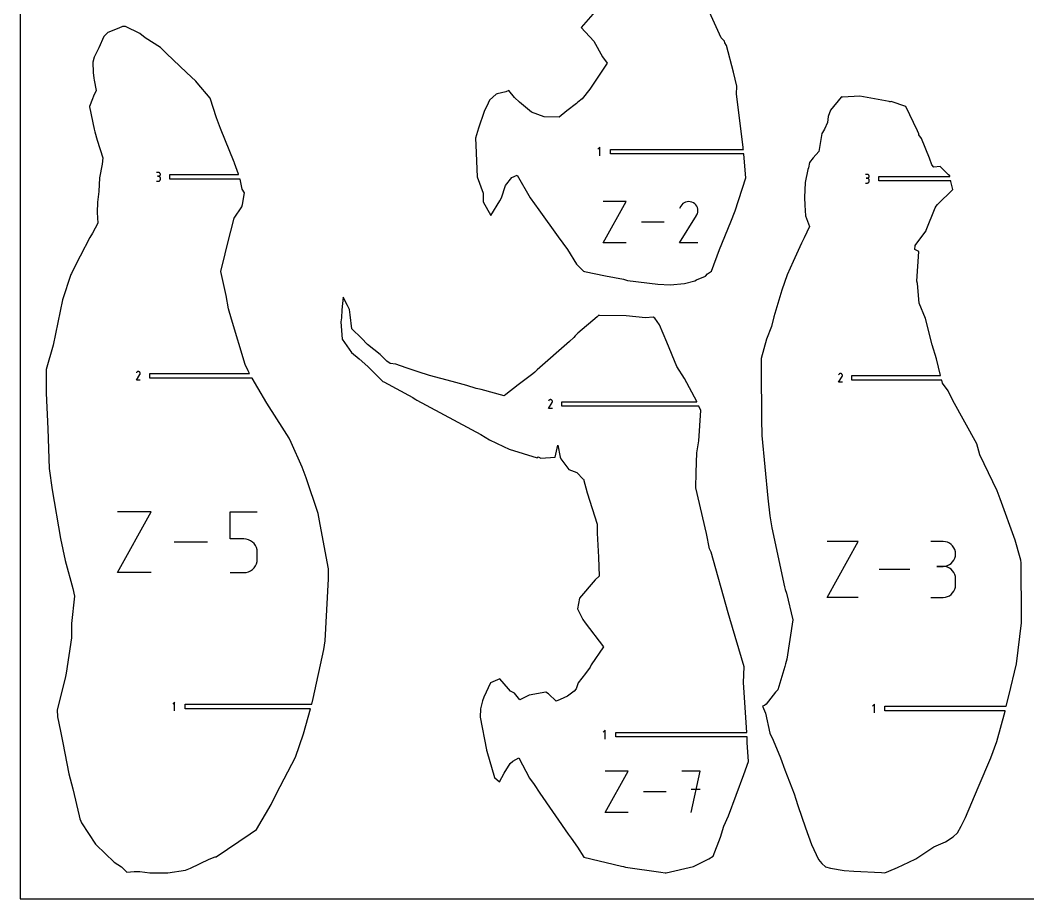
# Model space of a CAD drawing. Extents: x 0 to 560, y 0 to 480.
# Drawn here: x 0 to 258.1, y 0 to 225 of the extents above; entities that cross this region are included whole.
import ezdxf

# ---------------------------------------------------------------- set-up
doc = ezdxf.new("R2010")
doc.units = 0

msp = doc.modelspace()

# ---------------------------------------------------------------- linework, layer by layer
at = {"layer": 'annotation', "color": 1}
for p, q in [((148.472109, 192.43869), (147.974128, 191.940569)), ((148.472109, 190.19869), (148.472109, 192.43869)), ((35.429155, 185.985154), (34.931737, 185.985154)), ((35.518617, 185.977124), (35.429155, 185.985154)), ((35.602798, 185.953983), (35.518617, 185.977124)), ((35.680297, 185.917155), (35.602798, 185.953983)), ((35.749715, 185.868061), (35.680297, 185.917155)), ((35.80965, 185.808126), (35.749715, 185.868061)), ((35.858704, 185.738773), (35.80965, 185.808126)), ((34.931737, 183.747823), (35.429155, 183.747823)), ((35.429155, 184.990317), (35.180095, 184.990317)), ((35.180095, 184.990317), (35.429155, 184.990317)), ((35.429155, 184.990317), (35.518617, 184.998349)), ((35.518617, 184.982287), (35.429155, 184.990317)), ((35.429155, 184.990317), (35.429155, 184.990317)), ((35.429155, 183.747823), (35.518617, 183.755849)), ((35.429155, 183.747823), (35.429155, 183.747823)), ((35.518617, 184.998349), (35.602798, 185.021503)), ((35.602798, 184.959146), (35.518617, 184.982287)), ((35.518617, 183.755849), (35.602798, 183.778978)), ((35.602798, 185.021503), (35.680297, 185.058369)), ((35.680297, 184.922317), (35.602798, 184.959146)), ((35.602798, 183.778978), (35.680297, 183.815792)), ((35.680297, 185.058369), (35.749715, 185.107533)), ((35.749715, 184.873223), (35.680297, 184.922317)), ((35.680297, 183.815792), (35.749715, 183.864871)), ((35.749715, 185.107533), (35.80965, 185.167586)), ((35.80965, 184.813289), (35.749715, 184.873223)), ((35.749715, 183.864871), (35.80965, 183.924794)), ((35.80965, 185.167586), (35.858704, 185.237114)), ((35.858704, 184.743936), (35.80965, 184.813289)), ((35.80965, 183.924794), (35.858704, 183.994142)), ((35.895476, 185.661425), (35.858704, 185.738773)), ((35.858704, 185.237114), (35.895476, 185.314707)), ((35.895476, 184.666588), (35.858704, 184.743936)), ((35.858704, 183.994142), (35.895476, 184.071496)), ((35.918566, 185.577506), (35.895476, 185.661425)), ((35.895476, 185.314707), (35.918566, 185.398952)), ((35.918566, 184.582668), (35.895476, 184.666588)), ((35.895476, 184.071496), (35.918566, 184.155435)), ((35.926574, 185.488438), (35.918566, 185.577506)), ((35.918566, 185.398952), (35.926574, 185.488438)), ((35.926574, 184.4936), (35.918566, 184.582668)), ((35.918566, 184.155435), (35.926574, 184.24454)), ((35.926574, 185.488438), (35.926574, 185.488438)), ((35.926574, 184.24454), (35.926574, 184.4936)), ((35.926574, 184.4936), (35.926574, 184.4936)), ((216.941728, 185.485857), (216.444309, 185.485857)), ((216.444309, 183.248526), (216.941728, 183.248526)), ((216.941728, 184.491019), (216.692667, 184.491019)), ((216.692667, 184.491019), (216.941728, 184.491019)), ((217.03119, 185.477827), (216.941728, 185.485857)), ((216.941728, 184.491019), (217.03119, 184.499051)), ((217.03119, 184.482989), (216.941728, 184.491019)), ((216.941728, 184.491019), (216.941728, 184.491019)), ((216.941728, 183.248526), (217.03119, 183.256551)), ((216.941728, 183.248526), (216.941728, 183.248526)), ((217.115371, 185.454686), (217.03119, 185.477827)), ((217.03119, 184.499051), (217.115371, 184.522205)), ((217.115371, 184.459848), (217.03119, 184.482989)), ((217.03119, 183.256551), (217.115371, 183.27968)), ((217.19287, 185.417857), (217.115371, 185.454686)), ((217.115371, 184.522205), (217.19287, 184.559071)), ((217.19287, 184.423019), (217.115371, 184.459848)), ((217.115371, 183.27968), (217.19287, 183.316494)), ((217.262287, 185.368763), (217.19287, 185.417857)), ((217.19287, 184.559071), (217.262287, 184.608236)), ((217.262287, 184.373926), (217.19287, 184.423019)), ((217.19287, 183.316494), (217.262287, 183.365573)), ((217.322223, 185.308828), (217.262287, 185.368763)), ((217.262287, 184.608236), (217.322223, 184.668288)), ((217.322223, 184.313991), (217.262287, 184.373926)), ((217.262287, 183.365573), (217.322223, 183.425496)), ((217.371277, 185.239475), (217.322223, 185.308828)), ((217.322223, 184.668288), (217.371277, 184.737816)), ((217.371277, 184.244638), (217.322223, 184.313991)), ((217.322223, 183.425496), (217.371277, 183.494844)), ((217.408049, 185.162128), (217.371277, 185.239475)), ((217.371277, 184.737816), (217.408049, 184.815409)), ((217.408049, 184.16729), (217.371277, 184.244638)), ((217.371277, 183.494844), (217.408049, 183.572198)), ((217.431139, 185.078208), (217.408049, 185.162128)), ((217.408049, 184.815409), (217.431139, 184.899654)), ((217.431139, 184.083371), (217.408049, 184.16729)), ((217.408049, 183.572198), (217.431139, 183.656137)), ((217.439147, 184.98914), (217.431139, 185.078208)), ((217.431139, 184.899654), (217.439147, 184.98914)), ((217.439147, 183.994303), (217.431139, 184.083371)), ((217.431139, 183.656137), (217.439147, 183.745242)), ((217.439147, 184.98914), (217.439147, 184.98914)), ((217.439147, 183.745242), (217.439147, 183.994303)), ((217.439147, 183.994303), (217.439147, 183.994303)), ((149.331276, 167.979122), (155.190165, 178.530945)), ((155.190165, 178.530945), (149.331276, 178.530945)), ((170.058697, 178.222448), (169.725858, 177.99293)), ((170.422499, 178.390123), (170.058697, 178.222448)), ((170.808353, 178.493642), (170.422499, 178.390123)), ((171.207349, 178.530688), (170.808353, 178.493642)), ((171.610577, 178.498948), (171.207349, 178.530688)), ((172.009126, 178.396107), (171.610577, 178.498948)), ((172.394087, 178.21985), (172.009126, 178.396107)), ((172.738393, 177.97536), (172.394087, 178.21985)), ((172.394087, 178.21985), (172.394087, 178.21985)), ((169.188704, 177.357626), (168.881003, 176.76737)), ((169.43289, 177.703885), (169.188704, 177.357626)), ((169.725858, 177.99293), (169.43289, 177.703885)), ((173.02627, 177.681973), (172.738393, 177.97536)), ((173.255159, 177.348681), (173.02627, 177.681973)), ((173.4225, 176.984475), (173.255159, 177.348681)), ((173.525732, 176.598349), (173.4225, 176.984475)), ((173.425183, 175.398361), (173.529633, 175.7963)), ((173.562296, 176.199293), (173.525732, 176.598349)), ((173.529633, 175.7963), (173.562296, 176.199293)), ((164.917648, 173.255034), (159.148092, 173.255034)), ((168.874386, 167.979036), (173.204697, 174.95028)), ((173.204697, 174.95028), (173.209873, 174.956686)), ((173.204697, 174.95028), (173.204697, 174.95028)), ((173.209873, 174.956686), (173.214838, 174.963146)), ((173.214838, 174.963146), (173.219622, 174.969715)), ((173.219622, 174.969715), (173.22426, 174.976448)), ((173.22426, 174.976448), (173.228783, 174.983398)), ((173.228783, 174.983398), (173.233224, 174.990621)), ((173.233224, 174.990621), (173.237617, 174.99817)), ((173.237617, 174.99817), (173.241993, 175.006101)), ((173.241993, 175.006101), (173.246385, 175.014467)), ((173.246385, 175.014467), (173.425183, 175.398361)), ((173.246385, 175.014467), (173.246385, 175.014467)), ((155.190165, 167.979122), (149.331276, 167.979122)), ((173.560703, 167.979036), (168.874386, 167.979036)), ((29.752977, 132.775676), (30.672239, 134.25557)), ((29.819702, 134.766615), (29.754382, 134.641312)), ((29.871539, 134.840121), (29.819702, 134.766615)), ((29.933732, 134.901481), (29.871539, 134.840121)), ((30.004389, 134.950204), (29.933732, 134.901481)), ((30.081619, 134.985799), (30.004389, 134.950204)), ((30.16353, 135.007775), (30.081619, 134.985799)), ((30.248231, 135.015639), (30.16353, 135.007775)), ((30.333831, 135.008901), (30.248231, 135.015639)), ((30.418437, 134.98707), (30.333831, 135.008901)), ((30.500159, 134.949653), (30.418437, 134.98707)), ((30.57325, 134.897751), (30.500159, 134.949653)), ((30.500159, 134.949653), (30.500159, 134.949653)), ((30.634362, 134.835469), (30.57325, 134.897751)), ((30.682952, 134.764716), (30.634362, 134.835469)), ((30.672239, 134.25557), (30.673338, 134.25693)), ((30.672239, 134.25557), (30.672239, 134.25557)), ((30.673338, 134.25693), (30.674392, 134.258302)), ((30.674392, 134.258302), (30.675408, 134.259696)), ((30.675408, 134.259696), (30.676392, 134.261125)), ((30.676392, 134.261125), (30.677352, 134.262601)), ((30.677352, 134.262601), (30.678295, 134.264134)), ((30.678295, 134.264134), (30.679228, 134.265737)), ((30.679228, 134.265737), (30.680157, 134.26742)), ((30.680157, 134.26742), (30.681089, 134.269196)), ((30.681089, 134.269196), (30.719045, 134.350691)), ((30.681089, 134.269196), (30.681089, 134.269196)), ((30.718476, 134.687401), (30.682952, 134.764716)), ((30.74039, 134.605432), (30.718476, 134.687401)), ((30.719045, 134.350691), (30.741219, 134.435168)), ((30.748153, 134.520718), (30.74039, 134.605432)), ((30.741219, 134.435168), (30.748153, 134.520718)), ((209.644924, 134.267317), (209.579604, 134.142014)), ((209.696761, 134.340823), (209.644924, 134.267317)), ((209.758954, 134.402183), (209.696761, 134.340823)), ((209.829611, 134.450907), (209.758954, 134.402183)), ((209.906841, 134.486502), (209.829611, 134.450907)), ((209.988752, 134.508477), (209.906841, 134.486502)), ((210.073454, 134.516342), (209.988752, 134.508477)), ((210.159053, 134.509604), (210.073454, 134.516342)), ((210.243659, 134.487772), (210.159053, 134.509604)), ((210.325381, 134.450355), (210.243659, 134.487772)), ((210.398472, 134.398453), (210.325381, 134.450355)), ((210.325381, 134.450355), (210.325381, 134.450355)), ((210.459584, 134.336171), (210.398472, 134.398453)), ((210.508174, 134.265418), (210.459584, 134.336171)), ((210.543698, 134.188103), (210.508174, 134.265418)), ((30.747814, 132.775676), (29.752977, 132.775676)), ((209.578199, 132.276378), (210.497462, 133.756273)), ((210.573037, 132.276378), (209.578199, 132.276378)), ((210.497462, 133.756273), (210.498561, 133.757632)), ((210.497462, 133.756273), (210.497462, 133.756273)), ((210.498561, 133.757632), (210.499614, 133.759004)), ((210.499614, 133.759004), (210.50063, 133.760398)), ((210.50063, 133.760398), (210.501615, 133.761828)), ((210.501615, 133.761828), (210.502575, 133.763303)), ((210.502575, 133.763303), (210.503518, 133.764836)), ((210.503518, 133.764836), (210.50445, 133.766439)), ((210.50445, 133.766439), (210.505379, 133.768123)), ((210.505379, 133.768123), (210.506311, 133.769899)), ((210.506311, 133.769899), (210.544268, 133.851394)), ((210.506311, 133.769899), (210.506311, 133.769899)), ((210.565613, 134.106134), (210.543698, 134.188103)), ((210.544268, 133.851394), (210.566441, 133.93587)), ((210.573375, 134.02142), (210.565613, 134.106134)), ((210.566441, 133.93587), (210.573375, 134.02142)), ((135.312224, 125.580936), (136.231486, 127.06083)), ((135.378949, 127.571875), (135.313629, 127.446572)), ((135.430786, 127.645381), (135.378949, 127.571875)), ((135.492979, 127.706741), (135.430786, 127.645381)), ((135.563636, 127.755464), (135.492979, 127.706741)), ((135.640866, 127.79106), (135.563636, 127.755464)), ((135.722777, 127.813035), (135.640866, 127.79106)), ((135.807478, 127.820899), (135.722777, 127.813035)), ((135.893078, 127.814161), (135.807478, 127.820899)), ((135.977684, 127.79233), (135.893078, 127.814161)), ((136.059406, 127.754913), (135.977684, 127.79233)), ((136.132497, 127.703011), (136.059406, 127.754913)), ((136.059406, 127.754913), (136.059406, 127.754913)), ((136.193609, 127.640729), (136.132497, 127.703011)), ((136.242199, 127.569976), (136.193609, 127.640729)), ((136.231486, 127.06083), (136.232585, 127.06219)), ((136.231486, 127.06083), (136.231486, 127.06083)), ((136.232585, 127.06219), (136.233639, 127.063562)), ((136.233639, 127.063562), (136.234655, 127.064956)), ((136.234655, 127.064956), (136.235639, 127.066385)), ((136.235639, 127.066385), (136.236599, 127.067861)), ((136.236599, 127.067861), (136.237542, 127.069394)), ((136.237542, 127.069394), (136.238475, 127.070997)), ((136.238475, 127.070997), (136.239404, 127.07268)), ((136.239404, 127.07268), (136.240336, 127.074456)), ((136.240336, 127.074456), (136.278292, 127.155951)), ((136.240336, 127.074456), (136.240336, 127.074456)), ((136.277723, 127.492661), (136.242199, 127.569976)), ((136.299637, 127.410692), (136.277723, 127.492661)), ((136.278292, 127.155951), (136.300466, 127.240428)), ((136.3074, 127.325978), (136.299637, 127.410692)), ((136.300466, 127.240428), (136.3074, 127.325978)), ((136.307061, 125.580936), (135.312224, 125.580936)), ((24.893735, 83.517416), (33.558475, 99.122559)), ((33.558475, 99.122559), (24.893735, 99.122559)), ((53.794959, 92.173348), (53.794959, 99.122559)), ((53.794959, 99.122559), (60.725576, 99.122559)), ((47.944498, 91.319987), (39.411872, 91.319987)), ((57.260267, 92.173348), (53.794959, 92.173348)), ((57.882481, 92.117729), (57.260267, 92.173348)), ((58.468384, 91.95732), (57.882481, 92.117729)), ((59.008127, 91.701796), (58.468384, 91.95732)), ((59.491858, 91.360829), (59.008127, 91.701796)), ((59.909728, 90.944094), (59.491858, 91.360829)), ((60.251886, 90.461263), (59.909728, 90.944094)), ((60.50848, 89.92201), (60.251886, 90.461263)), ((206.662101, 77.184514), (214.612813, 91.503698)), ((214.612813, 91.503698), (206.662101, 91.503698)), ((236.361433, 91.487086), (233.181687, 91.487086)), ((236.933318, 91.435754), (236.361433, 91.487086)), ((237.471442, 91.287825), (236.933318, 91.435754)), ((237.966855, 91.052397), (237.471442, 91.287825)), ((238.410606, 90.738567), (237.966855, 91.052397)), ((238.793745, 90.355434), (238.410606, 90.738567)), ((239.107322, 89.912096), (238.793745, 90.355434)), ((60.66966, 89.336008), (60.50848, 89.92201)), ((60.725576, 88.712932), (60.66966, 89.336008)), ((60.725576, 86.986639), (60.725576, 88.712932)), ((60.725576, 88.712932), (60.725576, 88.712932)), ((239.342387, 89.41765), (239.107322, 89.912096)), ((239.48999, 88.881195), (239.342387, 89.41765)), ((239.342387, 87.201254), (239.48999, 87.73979)), ((239.54118, 88.311829), (239.48999, 88.881195)), ((239.48999, 87.73979), (239.54118, 88.311829)), ((239.54118, 88.311829), (239.54118, 88.311829)), ((59.909406, 84.751805), (60.251668, 85.236025)), ((60.251668, 85.236025), (60.508367, 85.77645)), ((60.508367, 85.77645), (60.669628, 86.363261)), ((60.669628, 86.363261), (60.725576, 86.986639)), ((236.361433, 85.127593), (236.933318, 85.178937)), ((236.933318, 85.178937), (237.471442, 85.326952)), ((237.471442, 85.326952), (237.966855, 85.562614)), ((237.966855, 85.562614), (238.410606, 85.8769)), ((238.410606, 85.8769), (238.793745, 86.260784)), ((238.793745, 86.260784), (239.107322, 86.705244)), ((239.107322, 86.705244), (239.342387, 87.201254)), ((33.558475, 83.517416), (24.893735, 83.517416)), ((53.794959, 83.517416), (57.260267, 83.517416)), ((57.260267, 83.517416), (57.882223, 83.573337)), ((57.260267, 83.517416), (57.260267, 83.517416)), ((57.882223, 83.573337), (58.467989, 83.734555)), ((58.467989, 83.734555), (59.007692, 83.991251)), ((59.007692, 83.991251), (59.491456, 84.333607)), ((59.491456, 84.333607), (59.909406, 84.751805)), ((227.81334, 84.344106), (219.983855, 84.344106)), ((236.361433, 85.127593), (234.769315, 85.127593)), ((234.769315, 85.127593), (236.361433, 85.127593)), ((236.933318, 85.076262), (236.361433, 85.127593)), ((236.361433, 85.127593), (236.361433, 85.127593)), ((237.471442, 84.928333), (236.933318, 85.076262)), ((237.966855, 84.692904), (237.471442, 84.928333)), ((238.410606, 84.379075), (237.966855, 84.692904)), ((238.793745, 83.995942), (238.410606, 84.379075)), ((239.107322, 83.552603), (238.793745, 83.995942)), ((239.342387, 83.058158), (239.107322, 83.552603)), ((239.48999, 82.521703), (239.342387, 83.058158)), ((239.54118, 81.952337), (239.48999, 82.521703)), ((239.48999, 79.790616), (239.54118, 80.360219)), ((239.54118, 80.360219), (239.54118, 81.952337)), ((239.54118, 81.952337), (239.54118, 81.952337)), ((237.471442, 77.384119), (237.966855, 77.619452)), ((237.966855, 77.619452), (238.410606, 77.933185)), ((238.410606, 77.933185), (238.793745, 78.316245)), ((238.793745, 78.316245), (239.107322, 78.759553)), ((239.107322, 78.759553), (239.342387, 79.254036)), ((239.342387, 79.254036), (239.48999, 79.790616)), ((214.612813, 77.184514), (206.662101, 77.184514)), ((233.181687, 77.184963), (236.361433, 77.184963)), ((236.361433, 77.184963), (236.933318, 77.236264)), ((236.361433, 77.184963), (236.361433, 77.184963)), ((236.933318, 77.236264), (237.471442, 77.384119)), ((39.567193, 50.349884), (39.069212, 49.851763)), ((39.567193, 48.109884), (39.567193, 50.349884)), ((218.787175, 49.850586), (218.289194, 49.352465)), ((218.787175, 47.610586), (218.787175, 49.850586)), ((149.837338, 43.155144), (149.339357, 42.657023)), ((149.837338, 40.915144), (149.837338, 43.155144)), ((149.795543, 22.082416), (155.688503, 32.695601)), ((155.688503, 32.695601), (149.795543, 32.695601)), ((174.170727, 32.695601), (169.451168, 32.695601)), ((171.81128, 22.082416), (174.170727, 32.695601)), ((165.472554, 27.389008), (159.669446, 27.389008)), ((174.170727, 27.969386), (171.81128, 27.969386)), ((155.688503, 22.082416), (149.795543, 22.082416))]:
    msp.add_line(p, q, dxfattribs=at)
at = {"layer": 'boundary', "color": 5}
for p, q in [((179.500781, 220.4207), (172.260394, 236.39571)), ((148.442378, 228.513588), (143.685747, 223.132281)), ((25.274127, 222.912624), (22.416276, 221.789812)), ((26.213206, 223.362005), (25.274127, 222.912624)), ((26.94475, 223.383936), (26.213206, 223.362005)), ((30.656681, 221.535199), (26.94475, 223.383936)), ((143.685747, 223.132281), (146.942186, 219.593777)), ((21.387294, 220.760613), (20.154708, 217.924238)), ((22.416276, 221.789812), (21.387294, 220.760613)), ((32.049642, 220.430807), (30.656681, 221.535199)), ((35.945001, 218.012693), (32.049642, 220.430807)), ((146.942186, 219.593777), (149.163557, 215.547489)), ((180.349943, 219.584066), (179.500781, 220.4207)), ((180.471763, 219.185949), (180.349943, 219.584066)), ((20.154708, 217.924238), (18.97641, 215.513891)), ((37.504275, 216.417548), (35.945001, 218.012693)), ((180.924859, 218.460542), (180.471763, 219.185949)), ((182.642054, 211.665464), (180.924859, 218.460542)), ((18.97641, 215.513891), (18.602116, 214.251266)), ((18.602116, 214.251266), (18.673928, 211.577338)), ((42.573285, 211.575327), (37.504275, 216.417548)), ((149.163557, 215.547489), (150.299898, 213.997238)), ((150.299898, 213.997238), (146.212798, 207.851757)), ((183.492678, 208.062888), (182.642054, 211.665464)), ((18.673928, 211.577338), (18.856001, 210.098048)), ((18.856001, 210.098048), (18.980481, 209.575574)), ((18.980481, 209.575574), (19.440668, 206.973669)), ((44.97489, 209.327804), (42.573285, 211.575327)), ((45.299404, 208.94501), (44.97489, 209.327804)), ((19.440668, 206.973669), (18.805455, 205.509868)), ((48.680177, 205.030904), (45.299404, 208.94501)), ((124.347807, 206.648705), (122.155048, 206.107107)), ((125.144963, 206.925896), (124.347807, 206.648705)), ((126.622925, 205.161952), (125.144963, 206.925896)), ((145.887342, 207.335805), (143.896419, 204.868387)), ((146.212798, 207.851757), (145.887342, 207.335805)), ((183.428111, 205.984231), (183.492678, 208.062888)), ((18.506781, 204.855052), (17.77727, 202.853705)), ((18.805455, 205.509868), (18.506781, 204.855052)), ((50.278441, 200.003092), (48.680177, 205.030904)), ((120.183472, 204.45658), (119.848105, 203.757258)), ((121.91566, 206.007313), (120.183472, 204.45658)), ((122.155048, 206.107107), (121.91566, 206.007313)), ((127.910544, 203.958909), (126.622925, 205.161952)), ((130.969529, 201.406154), (127.910544, 203.958909)), ((142.82452, 203.94735), (142.485301, 203.655067)), ((143.896419, 204.868387), (142.82452, 203.94735)), ((185.165546, 192.475671), (183.428111, 205.984231)), ((210.265864, 205.22604), (207.497089, 201.936767)), ((210.37686, 205.337032), (210.265864, 205.22604)), ((210.553615, 205.279944), (210.37686, 205.337032)), ((215.009238, 205.525179), (210.553615, 205.279944)), ((222.556788, 204.160595), (215.009238, 205.525179)), ((222.705599, 204.06148), (222.556788, 204.160595)), ((222.759726, 204.067272), (222.705599, 204.06148)), ((223.036144, 204.176251), (222.759726, 204.067272)), ((226.779224, 202.885805), (223.036144, 204.176251)), ((17.77727, 202.853705), (17.76565, 202.788609)), ((17.76565, 202.788609), (18.911137, 197.040157)), ((118.807191, 201.612041), (117.355772, 197.281123)), ((119.848105, 203.757258), (118.807191, 201.612041)), ((134.201318, 200.224463), (130.969529, 201.406154)), ((140.002405, 201.765968), (138.020122, 200.168765)), ((142.485301, 203.655067), (140.002405, 201.765968)), ((207.497089, 201.936767), (206.883977, 200.323155)), ((229.795279, 196.647348), (226.779224, 202.885805)), ((51.336581, 197.192472), (50.278441, 200.003092)), ((138.020122, 200.168765), (134.201318, 200.224463)), ((206.763833, 198.775455), (205.957546, 197.027318)), ((206.883977, 200.323155), (206.763833, 198.775455)), ((18.911137, 197.040157), (19.12451, 196.38357)), ((19.12451, 196.38357), (19.745461, 194.284107)), ((54.84422, 188.608981), (51.336581, 197.192472)), ((117.101251, 196.49824), (116.57891, 194.798902)), ((117.355772, 197.281123), (117.101251, 196.49824)), ((205.438157, 196.22104), (205.291348, 195.966492)), ((205.957546, 197.027318), (205.438157, 196.22104)), ((230.129149, 195.850613), (229.795279, 196.647348)), ((19.745461, 194.284107), (21.154206, 189.720161)), ((116.57891, 194.798902), (116.707568, 192.979339)), ((205.291348, 195.966492), (204.506838, 191.316677)), ((230.119635, 195.584293), (230.129149, 195.850613)), ((230.845697, 194.664413), (230.119635, 195.584293)), ((232.872632, 189.649014), (230.845697, 194.664413)), ((116.707568, 192.979339), (117.041149, 184.899042)), ((151.150329, 190.74569), (151.15033, 191.89169)), ((151.15033, 191.89169), (185.198839, 191.89169)), ((185.168771, 192.253065), (185.165546, 192.475671)), ((185.193014, 191.96169), (185.168771, 192.253065)), ((185.198839, 191.89169), (185.193014, 191.96169)), ((204.506838, 191.316677), (203.043355, 189.72601)), ((21.154206, 189.720161), (21.000895, 188.07192)), ((54.891525, 188.425704), (54.84422, 188.608981)), ((54.912561, 188.392107), (54.891525, 188.425704)), ((54.921587, 188.365761), (54.912561, 188.392107)), ((185.294189, 190.74569), (151.150329, 190.74569)), ((185.300013, 190.67569), (185.294189, 190.74569)), ((185.807283, 184.578904), (185.300013, 190.67569)), ((202.12968, 188.502047), (201.887269, 187.139041)), ((203.043355, 189.72601), (202.12968, 188.502047)), ((233.459608, 187.956979), (232.872632, 189.649014)), ((21.000895, 188.07192), (20.315061, 184.637506)), ((55.911435, 185.510753), (54.921587, 188.365761)), ((201.716953, 186.755217), (200.99847, 183.36435)), ((201.887269, 187.139041), (201.716953, 186.755217)), ((233.944658, 187.371884), (233.459608, 187.956979)), ((235.578039, 187.513556), (233.944658, 187.371884)), ((237.720449, 185.376003), (235.578039, 187.513556)), ((20.315061, 184.637506), (20.151321, 181.097861)), ((38.356436, 184.294753), (38.356436, 185.440753)), ((38.356436, 185.440753), (55.935704, 185.440753)), ((56.297869, 184.294753), (38.356436, 184.294753)), ((55.935704, 185.440753), (55.911435, 185.510753)), ((56.313428, 184.224754), (56.297869, 184.294753)), ((56.313428, 184.224753), (56.383128, 184.294753)), ((56.383128, 184.294753), (56.313428, 184.294753)), ((56.313428, 184.294753), (56.313428, 184.224754)), ((56.878275, 181.683641), (56.313428, 184.224753)), ((117.041149, 184.899042), (118.552568, 180.679994)), ((124.299391, 182.663661), (125.89362, 184.72315)), ((125.89362, 184.72315), (127.321131, 185.298475)), ((127.321131, 185.298475), (130.625926, 179.518859)), ((183.098782, 176.173423), (185.807283, 184.578904)), ((200.99847, 183.36435), (200.854989, 179.524234)), ((219.869009, 183.795456), (219.869009, 184.941456)), ((219.869009, 184.941456), (238.09203, 184.941455)), ((238.316006, 183.795456), (219.869009, 183.795456)), ((238.064761, 185.080975), (237.720449, 185.376003)), ((238.078349, 185.011456), (238.064761, 185.080975)), ((238.09203, 184.941455), (238.078349, 185.011456)), ((238.329687, 183.725455), (238.316006, 183.795456)), ((238.337182, 183.687103), (238.329687, 183.725455)), ((238.843189, 181.633532), (238.337182, 183.687103)), ((20.151321, 181.097861), (19.835382, 178.406321)), ((57.473904, 180.737966), (56.878275, 181.683641)), ((56.898361, 177.792036), (57.473904, 180.737966)), ((118.552568, 180.679994), (118.600689, 178.475763)), ((123.245665, 179.47038), (124.299391, 182.663661)), ((234.887983, 177.804531), (238.843189, 181.633532)), ((19.835382, 178.406321), (19.709767, 175.703131)), ((118.600689, 178.475763), (120.518111, 174.977745)), ((120.518111, 174.977745), (122.820964, 178.697745)), ((122.820964, 178.697745), (123.245665, 179.47038)), ((130.625926, 179.518859), (132.818383, 176.396121)), ((200.854989, 179.524234), (200.926128, 177.599797)), ((19.709767, 175.703131), (19.934415, 173.023637)), ((54.820214, 174.299502), (56.759808, 177.192816)), ((56.759808, 177.192816), (56.898361, 177.792036)), ((132.818383, 176.396121), (137.769384, 169.470773)), ((182.026033, 173.330852), (183.098782, 176.173423)), ((200.926128, 177.599797), (201.154002, 174.860083)), ((232.050375, 171.22976), (234.365605, 176.960829)), ((234.365605, 176.960829), (234.609625, 177.359246)), ((234.609625, 177.359246), (234.887983, 177.804531)), ((19.934415, 173.023637), (18.516989, 170.465014)), ((53.075687, 167.645629), (54.820214, 174.299502)), ((179.089787, 166.254457), (182.026033, 173.330852)), ((201.154002, 174.860083), (202.158119, 172.146559)), ((18.516989, 170.465014), (17.866018, 169.311696)), ((202.158119, 172.146559), (200.803436, 169.22365)), ((229.173722, 167.286178), (231.894583, 170.985284)), ((231.894583, 170.985284), (231.981701, 171.052831)), ((231.981701, 171.052831), (232.050375, 171.22976)), ((17.866018, 169.311696), (15.379851, 164.503397)), ((137.769384, 169.470773), (140.171299, 166.227692)), ((200.117077, 167.905074), (197.990584, 163.221944)), ((200.803436, 169.22365), (200.117077, 167.905074)), ((52.468492, 165.12293), (53.075687, 167.645629)), ((140.171299, 166.227692), (142.47605, 162.51637)), ((177.075665, 160.703353), (179.089787, 166.254457)), ((229.11984, 166.226112), (229.173722, 167.286178)), ((230.104092, 165.730232), (229.11984, 166.226112)), ((229.67024, 158.181905), (230.104092, 165.730232)), ((15.379851, 164.503397), (13.30518, 160.508042)), ((51.405539, 160.615713), (52.468492, 165.12293)), ((197.990584, 163.221944), (196.420354, 159.803171)), ((13.124899, 160.126722), (13.014427, 159.81557)), ((13.30518, 160.508042), (13.124899, 160.126722)), ((52.717873, 154.43478), (51.405539, 160.615713)), ((142.47605, 162.51637), (144.256116, 160.714872)), ((144.256116, 160.714872), (144.496511, 160.610694)), ((144.496511, 160.610694), (149.939021, 159.522263)), ((175.507468, 159.410326), (176.000605, 160.037918)), ((176.000605, 160.037918), (177.075665, 160.703353)), ((13.014427, 159.81557), (10.882417, 153.400746)), ((149.939021, 159.522263), (154.498414, 158.643504)), ((154.498414, 158.643504), (155.519151, 158.345854)), ((155.519151, 158.345854), (163.316257, 157.416842)), ((163.316257, 157.416842), (166.453218, 157.233115)), ((166.453218, 157.233115), (170.133888, 157.5635)), ((170.133888, 157.5635), (172.779105, 158.191183)), ((172.779105, 158.191183), (173.222569, 158.481733)), ((173.222569, 158.481733), (175.507468, 159.410326)), ((196.420354, 159.803171), (195.087361, 155.878055)), ((229.789271, 157.545077), (229.67024, 158.181905)), ((230.211468, 152.519836), (229.789271, 157.545077)), ((195.087361, 155.878055), (192.971607, 149.010909)), ((10.882417, 153.400746), (8.492374, 141.763304)), ((53.346473, 151.051772), (52.717873, 154.43478)), ((82.693285, 154.058115), (82.384173, 150.820214)), ((83.809557, 151.922558), (82.693285, 154.058115)), ((231.851378, 148.555589), (230.211468, 152.519836)), ((54.1449, 148.435674), (53.346473, 151.051772)), ((82.384173, 150.820214), (82.258017, 148.74926)), ((84.367866, 150.914831), (83.809557, 151.922558)), ((84.48603, 149.559288), (84.367866, 150.914831)), ((57.619219, 136.815949), (54.1449, 148.435674)), ((82.258017, 148.74926), (82.130726, 147.70926)), ((82.130726, 147.70926), (82.484378, 143.332813)), ((84.901039, 145.949526), (84.48603, 149.559288)), ((147.74189, 149.035887), (142.856823, 144.859981)), ((148.156201, 149.404538), (147.74189, 149.035887)), ((148.381838, 149.393693), (148.156201, 149.404538)), ((155.174054, 149.277103), (148.381838, 149.393693)), ((160.169732, 148.790977), (155.174054, 149.277103)), ((162.120775, 148.890099), (160.169732, 148.790977)), ((162.499017, 148.65654), (162.120775, 148.890099)), ((163.691027, 146.951128), (162.499017, 148.65654)), ((192.971607, 149.010909), (192.373671, 146.514402)), ((233.594414, 141.818214), (231.851378, 148.555589)), ((87.389698, 143.525075), (84.901039, 145.949526)), ((142.856823, 144.859981), (142.174435, 144.151189)), ((165.599773, 142.49301), (163.691027, 146.951128)), ((192.373671, 146.514402), (191.145916, 143.272776)), ((82.484378, 143.332813), (84.866315, 139.888453)), ((88.911046, 141.967951), (87.389698, 143.525075)), ((92.17185, 139.347055), (88.911046, 141.967951)), ((140.702355, 142.658479), (132.391087, 135.430079)), ((141.78555, 143.761607), (140.702355, 142.658479)), ((142.174435, 144.151189), (141.78555, 143.761607)), ((168.129911, 136.288496), (165.599773, 142.49301)), ((191.145916, 143.272776), (189.76141, 138.372387)), ((8.492374, 141.763304), (6.688012, 135.556822)), ((84.866315, 139.888453), (86.775369, 138.261515)), ((234.638524, 138.238786), (233.594414, 141.818214)), ((58.366568, 135.176402), (57.619219, 136.815949)), ((86.775369, 138.261515), (89.002121, 136.323467)), ((93.941661, 137.629641), (92.17185, 139.347055)), ((94.741061, 137.089323), (93.941661, 137.629641)), ((96.24902, 136.855227), (94.741061, 137.089323)), ((98.853442, 135.985013), (96.24902, 136.855227)), ((189.76141, 138.372387), (189.736531, 135.672834)), ((235.714407, 133.969396), (234.638524, 138.238786)), ((6.688012, 135.556822), (6.6675, 129.474944)), ((33.177676, 133.322694), (33.177676, 134.468694)), ((33.177676, 134.468694), (58.769989, 134.468694)), ((58.769989, 134.468694), (58.366568, 135.176402)), ((89.002121, 136.323467), (92.439924, 132.857566)), ((101.919632, 134.913184), (98.853442, 135.985013)), ((104.830372, 133.952847), (101.919632, 134.913184)), ((131.33264, 134.453682), (127.564635, 131.605375)), ((131.826382, 134.861221), (131.33264, 134.453682)), ((132.391087, 135.430079), (131.826382, 134.861221)), ((170.111919, 133.212033), (168.129911, 136.288496)), ((189.736531, 135.672834), (189.827894, 122.776322)), ((59.423255, 133.322694), (33.177676, 133.322694)), ((60.850212, 130.819435), (59.423255, 133.322694)), ((92.439924, 132.857566), (92.906208, 132.487387)), ((92.906208, 132.487387), (93.151394, 132.34089)), ((93.151394, 132.34089), (100.588901, 128.326488)), ((110.670509, 132.427178), (104.830372, 133.952847)), ((114.431223, 131.406297), (110.670509, 132.427178)), ((173.271919, 127.343954), (170.111919, 133.212033)), ((213.002899, 132.823396), (213.002899, 133.969396)), ((213.002899, 133.969396), (235.714407, 133.969396)), ((236.003198, 132.823396), (213.002899, 132.823396)), ((236.213488, 131.98891), (236.003198, 132.823396)), ((237.688751, 130.094854), (236.213488, 131.98891)), ((6.6675, 129.474944), (7.089232, 120.319482)), ((63.149432, 126.922514), (60.850212, 130.819435)), ((116.819648, 130.656584), (114.431223, 131.406297)), ((118.096946, 130.369604), (116.819648, 130.656584)), ((123.932572, 128.786426), (118.096946, 130.369604)), ((124.390392, 129.155286), (123.932572, 128.786426)), ((127.564635, 131.605375), (124.390392, 129.155286)), ((238.860174, 127.558276), (237.688751, 130.094854)), ((67.716307, 119.825313), (63.149432, 126.922514)), ((100.588901, 128.326488), (100.935962, 128.081722)), ((100.935962, 128.081722), (101.361947, 127.830081)), ((101.361947, 127.830081), (101.580873, 127.715657)), ((101.580873, 127.715657), (117.986065, 118.917378)), ((138.736923, 126.127954), (138.736923, 127.273954)), ((138.736923, 127.273954), (173.302907, 127.273954)), ((173.274758, 127.338682), (173.271919, 127.343954)), ((173.302907, 127.273954), (173.274758, 127.338682)), ((244.980919, 116.509449), (238.860174, 127.558276)), ((173.801279, 126.127954), (138.736923, 126.127954)), ((174.278849, 125.02979), (173.801279, 126.127954)), ((173.823871, 117.292391), (174.278849, 125.02979)), ((189.827894, 122.776322), (189.894959, 118.614908)), ((7.089232, 120.319482), (7.407083, 110.188214)), ((68.859109, 117.961778), (67.716307, 119.825313)), ((117.986065, 118.917378), (120.231605, 117.511409)), ((69.440058, 116.828164), (68.859109, 117.961778)), ((72.254907, 110.485785), (69.440058, 116.828164)), ((120.231605, 117.511409), (123.737714, 115.834898)), ((137.154835, 113.869229), (137.701581, 116.181696)), ((137.701581, 116.181696), (138.24988, 113.080411)), ((173.329906, 114.175553), (173.823871, 117.292391)), ((189.894959, 118.614908), (191.508212, 102.610908)), ((245.732782, 113.672406), (244.980919, 116.509449)), ((123.737714, 115.834898), (125.26558, 115.158226)), ((125.26558, 115.158226), (132.411465, 112.941169)), ((137.018136, 113.060026), (137.154835, 113.869229)), ((173.137187, 109.155218), (173.329906, 114.175553)), ((250.181854, 104.486892), (245.732782, 113.672406)), ((132.411465, 112.941169), (132.639402, 113.142667)), ((132.639402, 113.142667), (133.362501, 112.857606)), ((133.362501, 112.857606), (137.018136, 113.060026)), ((138.24988, 113.080411), (138.47736, 112.622259)), ((138.47736, 112.622259), (140.484506, 109.948828)), ((7.407083, 110.188214), (8.217439, 104.691494)), ((73.252172, 107.763893), (72.254907, 110.485785)), ((140.484506, 109.948828), (142.582108, 109.154143)), ((142.582108, 109.154143), (144.142511, 107.48234)), ((173.059582, 105.250103), (173.137187, 109.155218)), ((76.298026, 98.700549), (73.252172, 107.763893)), ((144.142511, 107.48234), (144.233172, 107.420601)), ((144.233172, 107.420601), (145.178356, 103.956606)), ((8.217439, 104.691494), (10.293336, 92.223658)), ((145.178356, 103.956606), (147.752469, 95.949459)), ((175.746368, 93.545188), (173.059582, 105.250103)), ((250.954674, 102.44847), (250.181854, 104.486892)), ((191.508212, 102.610908), (191.989392, 98.069453)), ((254.778705, 91.872667), (250.954674, 102.44847)), ((76.823078, 95.822679), (76.298026, 98.700549)), ((191.989392, 98.069453), (192.479032, 94.978455)), ((78.955726, 84.522763), (76.823078, 95.822679)), ((147.752469, 95.949459), (147.793984, 93.660979)), ((147.793984, 93.660979), (148.08141, 87.459471)), ((176.561746, 89.626079), (175.746368, 93.545188)), ((192.479032, 94.978455), (195.701321, 79.909328)), ((10.293336, 92.223658), (11.518729, 86.60003)), ((256.112061, 87.287953), (254.778705, 91.872667)), ((176.932776, 88.786452), (176.561746, 89.626079)), ((181.35058, 73.188618), (176.932776, 88.786452)), ((11.518729, 86.60003), (13.509669, 79.476544)), ((148.08141, 87.459471), (148.265853, 82.622206)), ((256.248161, 86.69799), (256.112061, 87.287953)), ((256.337283, 86.059387), (256.248161, 86.69799)), ((256.470341, 71.789513), (256.337283, 86.059387)), ((78.926901, 81.953687), (78.955726, 84.522763)), ((148.265853, 82.622206), (147.277674, 81.672044)), ((78.152293, 66.076948), (78.926901, 81.953687)), ((147.277674, 81.672044), (143.28366, 77.014321)), ((13.884275, 77.458366), (13.158759, 70.496044)), ((13.509669, 79.476544), (13.884275, 77.458366)), ((195.701321, 79.909328), (195.86861, 79.185762)), ((195.86861, 79.185762), (196.238555, 78.254938)), ((196.238555, 78.254938), (197.84595, 71.428037)), ((143.28366, 77.014321), (142.758374, 74.236727)), ((142.758374, 74.236727), (144.070155, 71.54183)), ((181.770921, 71.738851), (181.35058, 73.188618)), ((13.158759, 70.496044), (13.116934, 66.85961)), ((144.070155, 71.54183), (144.701161, 70.704143)), ((144.701161, 70.704143), (149.411926, 64.497613)), ((185.369307, 59.423275), (181.770921, 71.738851)), ((197.84595, 71.428037), (196.378376, 61.334054)), ((255.160776, 60.178309), (256.397712, 70.655572)), ((256.397712, 70.655572), (256.428876, 71.136258)), ((256.428876, 71.136258), (256.470341, 71.789513)), ((13.116934, 66.85961), (11.78639, 57.750298)), ((77.811174, 63.85619), (78.152293, 66.076948)), ((75.070741, 51.315603), (77.811174, 63.85619)), ((149.411926, 64.497613), (146.265418, 59.894894)), ((145.997333, 59.358316), (144.795982, 57.653968)), ((146.265418, 59.894894), (145.997333, 59.358316)), ((185.226503, 55.395813), (185.369307, 59.423275)), ((195.798867, 59.50168), (193.996295, 53.513082)), ((195.991709, 60.159768), (195.798867, 59.50168)), ((196.378376, 61.334054), (195.991709, 60.159768)), ((253.199809, 51.977447), (255.160776, 60.178309)), ((11.649463, 56.911419), (11.176923, 55.121779)), ((11.78639, 57.750298), (11.649463, 56.911419)), ((144.795982, 57.653968), (142.902868, 55.320377)), ((11.176923, 55.121779), (9.51507, 48.396318)), ((120.482826, 55.283487), (118.768599, 51.602761)), ((122.821353, 56.350575), (120.482826, 55.283487)), ((125.074692, 53.759003), (122.821353, 56.350575)), ((142.902868, 55.320377), (142.345522, 53.745109)), ((186.122603, 42.608144), (185.226503, 55.395813)), ((125.602016, 53.12907), (125.074692, 53.759003)), ((126.593498, 52.679249), (125.602016, 53.12907)), ((127.974935, 50.954462), (126.593498, 52.679249)), ((130.362721, 52.135698), (127.974935, 50.954462)), ((134.614997, 52.946428), (130.362721, 52.135698)), ((135.305423, 52.477692), (134.614997, 52.946428)), ((137.276694, 50.636803), (135.305423, 52.477692)), ((140.150827, 51.883011), (138.249628, 51.052218)), ((141.909948, 53.143813), (140.150827, 51.883011)), ((142.345522, 53.745109), (141.909948, 53.143813)), ((193.452797, 52.904431), (191.050133, 49.853073)), ((193.859718, 53.318665), (193.452797, 52.904431)), ((193.996295, 53.513082), (193.859718, 53.318665)), ((252.525412, 49.303586), (253.199809, 51.977447)), ((42.245413, 48.656884), (42.245413, 49.802884)), ((42.245413, 49.802884), (74.657372, 49.802884)), ((74.657372, 49.802884), (75.070741, 51.315603)), ((118.437198, 50.713033), (117.867998, 48.648017)), ((118.768599, 51.602761), (118.437198, 50.713033)), ((138.249628, 51.052218), (137.276694, 50.636803)), ((190.604146, 49.493653), (190.138761, 49.298289)), ((190.138761, 49.298289), (190.849188, 47.571751)), ((191.050133, 49.853073), (190.604146, 49.493653)), ((221.465395, 48.157586), (221.465395, 49.303586)), ((221.465395, 49.303586), (252.525412, 49.303586)), ((9.51507, 48.396318), (9.54628, 46.607989)), ((9.54628, 46.607989), (10.314544, 42.965793)), ((74.344213, 48.656884), (42.245413, 48.656884)), ((72.589778, 42.236561), (74.344213, 48.656884)), ((117.867998, 48.648017), (117.837337, 46.554455)), ((117.837337, 46.554455), (119.406542, 38.150573)), ((190.849188, 47.571751), (191.97557, 42.420267)), ((252.23573, 48.157586), (221.465395, 48.157586)), ((250.151418, 40.292714), (252.21718, 48.087586)), ((252.21718, 48.087586), (252.23573, 48.157586)), ((10.314544, 42.965793), (10.902685, 39.957262)), ((70.512583, 36.29509), (72.589778, 42.236561)), ((152.515558, 41.462144), (152.515558, 42.608144)), ((152.515558, 42.608144), (186.122603, 42.608144)), ((186.202909, 41.462144), (152.515558, 41.462144)), ((186.213095, 41.316785), (186.202909, 41.462144)), ((186.205874, 40.014318), (186.213095, 41.316785)), ((191.97557, 42.420267), (192.837769, 40.620629)), ((10.902685, 39.957262), (12.473222, 32.004631)), ((186.561532, 35.186979), (186.205874, 40.014318)), ((192.837769, 40.620629), (194.748183, 36.06874)), ((248.537223, 36.074282), (250.151418, 40.292714)), ((65.680299, 26.988581), (70.512583, 36.29509)), ((119.406542, 38.150573), (119.422175, 38.037933)), ((119.422175, 38.037933), (119.436954, 37.970939)), ((119.436954, 37.970939), (119.482058, 37.901877)), ((119.482058, 37.901877), (119.504677, 37.787797)), ((119.504677, 37.787797), (121.507928, 31.091585)), ((123.977186, 32.185267), (125.455161, 34.694344)), ((125.455161, 34.694344), (126.148364, 35.229968)), ((126.148364, 35.229968), (127.690679, 36.11667)), ((127.690679, 36.11667), (130.428597, 30.886046)), ((185.344155, 31.862701), (186.561532, 35.186979)), ((194.748183, 36.06874), (195.833961, 33.049546)), ((245.373761, 28.546604), (248.537223, 36.074282)), ((12.473222, 32.004631), (13.498785, 28.128914)), ((121.507928, 31.091585), (122.746577, 29.960624)), ((122.746577, 29.960624), (123.977186, 32.185267)), ((181.367939, 21.250455), (185.344155, 31.862701)), ((195.833961, 33.049546), (198.183061, 26.862452)), ((130.428597, 30.886046), (131.590291, 29.266313)), ((131.590291, 29.266313), (133.086473, 27.077269)), ((242.112524, 20.837376), (245.373761, 28.546604)), ((13.498785, 28.128914), (15.082168, 21.254716)), ((64.304117, 24.146626), (65.680299, 26.988581)), ((133.086473, 27.077269), (140.326033, 16.582563)), ((198.183061, 26.862452), (198.609931, 25.498817)), ((60.53689, 17.740368), (64.304117, 24.146626)), ((198.609931, 25.498817), (199.147933, 23.893245)), ((199.147933, 23.893245), (201.14409, 18.195158)), ((15.082168, 21.254716), (15.287813, 20.500184)), ((180.202601, 18.610682), (181.367939, 21.250455)), ((240.979268, 18.565728), (242.112524, 20.837376)), ((15.287813, 20.500184), (15.523016, 19.886145)), ((15.523016, 19.886145), (15.690608, 19.456675)), ((15.690608, 19.456675), (19.317059, 14.008991)), ((179.366491, 15.766852), (180.202601, 18.610682)), ((201.14409, 18.195158), (202.657999, 13.900003)), ((240.011595, 16.896151), (240.979268, 18.565728)), ((50.194542, 10.785404), (58.936685, 16.620196)), ((58.936685, 16.620196), (60.53689, 17.740368)), ((140.326033, 16.582563), (141.141515, 15.508802)), ((141.141515, 15.508802), (142.742545, 13.254615)), ((177.44809, 10.935809), (179.366491, 15.766852)), ((236.944678, 14.618038), (238.950752, 15.877076)), ((238.950752, 15.877076), (240.011595, 16.896151)), ((19.317059, 14.008991), (19.475988, 13.840797)), ((19.475988, 13.840797), (24.115041, 9.419416)), ((142.742545, 13.254615), (144.355855, 10.692781)), ((202.657999, 13.900003), (204.419489, 10.111351)), ((229.345381, 10.244192), (233.986269, 13.311943)), ((233.986269, 13.311943), (236.944678, 14.618038)), ((48.427619, 10.125106), (49.943352, 10.794176)), ((49.943352, 10.794176), (50.194542, 10.785404)), ((144.355855, 10.692781), (153.959135, 8.343304)), ((176.379437, 10.219572), (177.44809, 10.935809)), ((24.115041, 9.419416), (25.930556, 8.197432)), ((25.930556, 8.197432), (27.329047, 6.790469)), ((42.339662, 7.354524), (43.629935, 7.837785)), ((43.629935, 7.837785), (48.427619, 10.125106)), ((153.959135, 8.343304), (154.529559, 8.242912)), ((154.529559, 8.242912), (154.991296, 8.132066)), ((154.991296, 8.132066), (164.079304, 6.811906)), ((165.449288, 6.694222), (172.409416, 8.277588)), ((172.409416, 8.277588), (176.379437, 10.219572)), ((204.419489, 10.111351), (205.269367, 9.0221)), ((205.269367, 9.0221), (206.266103, 8.208345)), ((206.266103, 8.208345), (207.49513, 7.880064)), ((207.49513, 7.880064), (210.991406, 7.27393)), ((222.483509, 7.100539), (224.645426, 7.994253)), ((224.645426, 7.994253), (227.602681, 9.361172)), ((227.602681, 9.361172), (229.345381, 10.244192)), ((27.329047, 6.790469), (29.232453, 7.01237)), ((29.232453, 7.01237), (30.67479, 6.966529)), ((30.67479, 6.966529), (33.233896, 6.6675)), ((33.233896, 6.6675), (37.807407, 6.690517)), ((37.807407, 6.690517), (42.339662, 7.354524)), ((164.079304, 6.811906), (165.19778, 6.6675)), ((165.19778, 6.6675), (165.449288, 6.694222)), ((210.991406, 7.27393), (213.512885, 7.054741)), ((213.512885, 7.054741), (220.566188, 6.779085)), ((220.566188, 6.779085), (221.471083, 6.6675)), ((221.471083, 6.6675), (222.483509, 7.100539))]:
    msp.add_line(p, q, dxfattribs=at)
at = {"layer": 'frame', "color": 5}
for p, q in [((0, 480), (0, 0)), ((0, 0), (560, 0))]:
    msp.add_line(p, q, dxfattribs=at)

doc.saveas('drawing.dxf')
